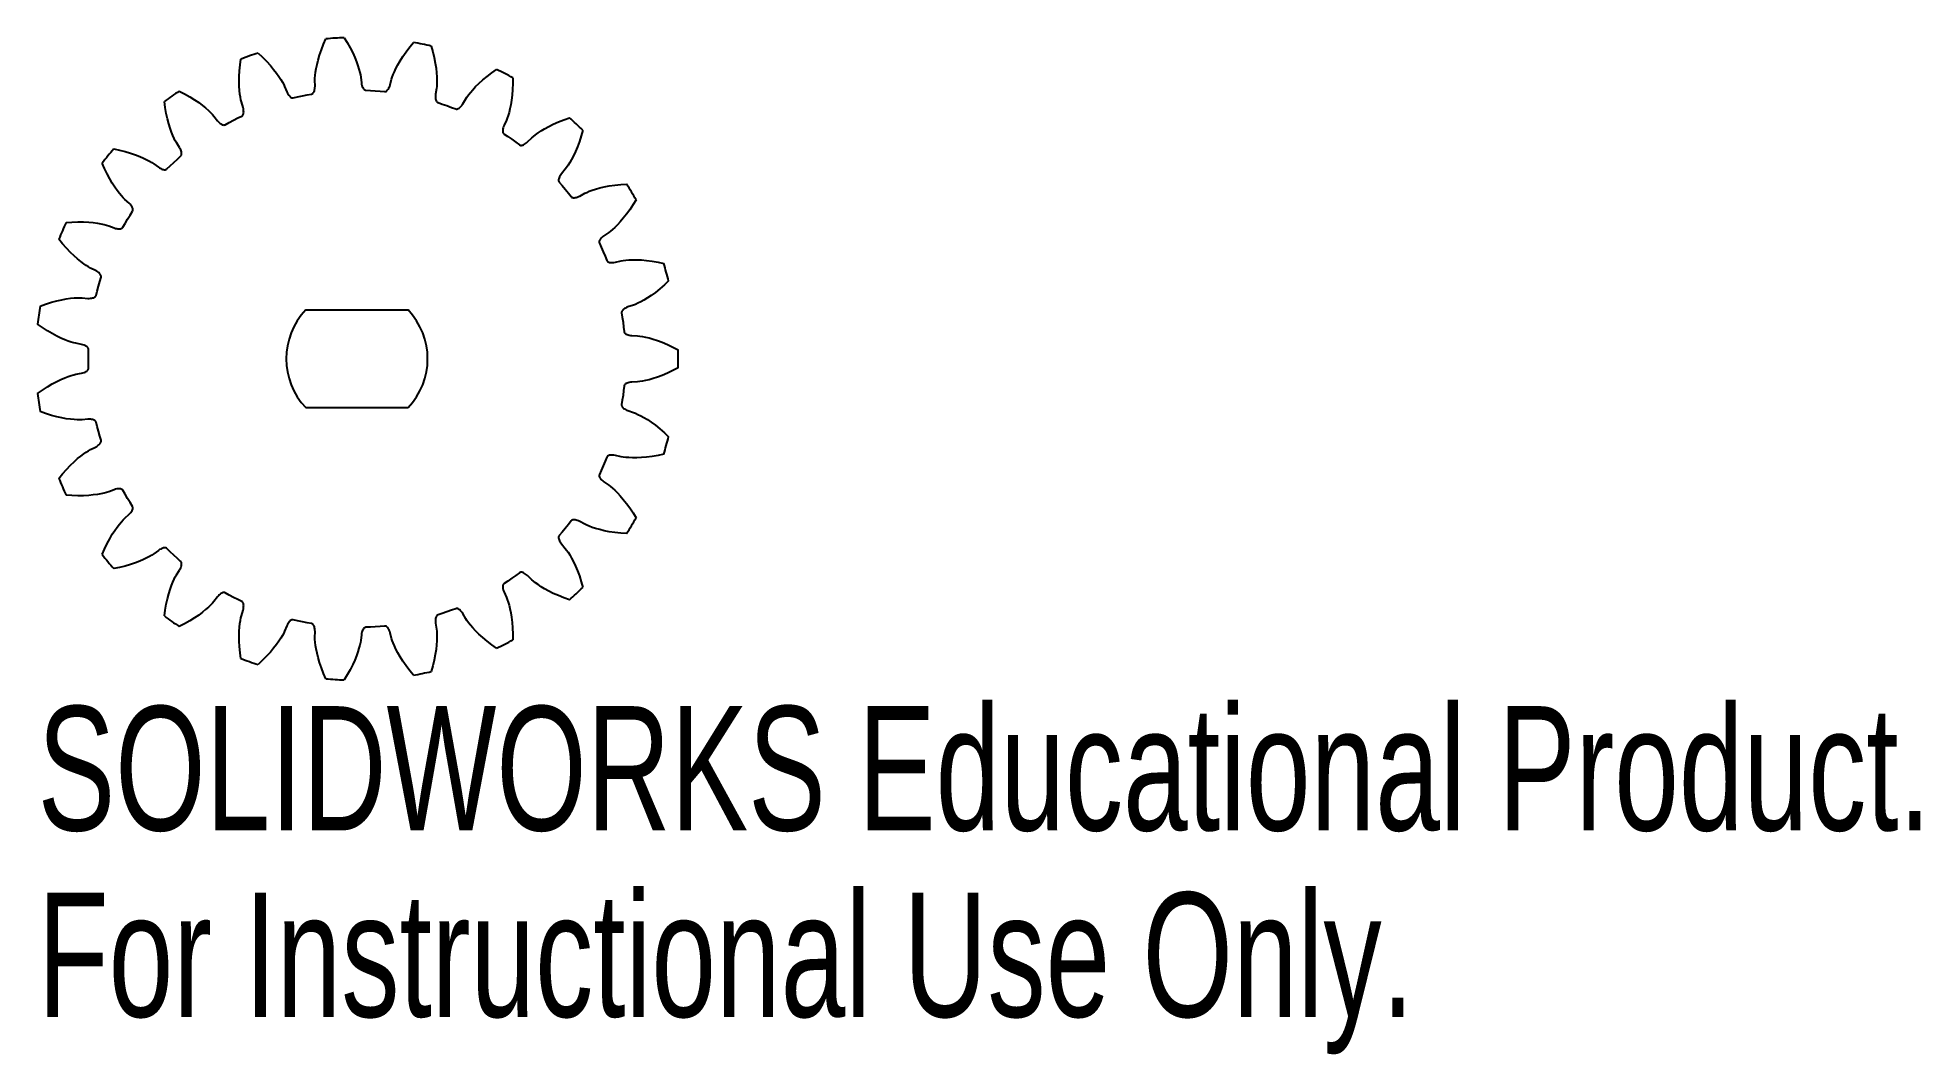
# Model space of a CAD drawing. Header units: millimetres. Extents: x -12.4 to 60.8, y -27.1 to 12.5.
import ezdxf

# ---------------------------------------------------------------- set-up
doc = ezdxf.new("R2010")
doc.units = ezdxf.units.MM
doc.styles.add('SLDTEXTSTYLE0', font='TXT', dxfattribs={"width": 0.7})

msp = doc.modelspace()

# ---------------------------------------------------------------- linework, layer by layer
at = {"color": 7, "linetype": 'Continuous', "lineweight": 25}
for p, q in [((-0.498, 12.49), (-0.381, 12.298)), ((-3.849, 11.892), (-3.685, 11.739)), ((-3.685, 11.739), (-3.518, 11.571)), ((-1.511, 11.618), (-1.454, 11.808)), ((-1.454, 11.808), (-1.383, 12.015)), ((-1.383, 12.015), (-1.297, 12.235)), ((-1.297, 12.235), (-1.207, 12.442)), ((-0.381, 12.298), (-0.266, 12.091)), ((-0.266, 12.091), (-0.167, 11.896)), ((-0.167, 11.896), (-0.085, 11.716)), ((1.68, 11.595), (1.786, 11.763)), ((1.786, 11.763), (1.91, 11.943)), ((1.91, 11.943), (2.052, 12.132)), ((2.052, 12.132), (2.194, 12.306)), ((2.89, 12.161), (2.951, 11.945)), ((2.951, 11.945), (3.007, 11.715)), ((-4.586, 10.978), (-4.574, 11.196)), ((-4.574, 11.196), (-4.55, 11.431)), ((-4.55, 11.431), (-4.519, 11.655)), ((-3.518, 11.571), (-3.371, 11.41)), ((-3.371, 11.41), (-3.243, 11.258)), ((-3.243, 11.258), (-3.133, 11.115)), ((-3.133, 11.115), (-3.04, 10.983)), ((-1.634, 10.92), (-1.625, 11.023)), ((-1.625, 11.023), (-1.611, 11.145)), ((-1.611, 11.145), (-1.588, 11.285)), ((-1.588, 11.285), (-1.555, 11.443)), ((-1.555, 11.443), (-1.511, 11.618)), ((-0.085, 11.716), (-0.018, 11.548)), ((-0.018, 11.548), (0.036, 11.396)), ((0.036, 11.396), (0.078, 11.26)), ((0.078, 11.26), (0.109, 11.142)), ((0.109, 11.142), (0.132, 11.04)), ((0.132, 11.04), (0.146, 10.957)), ((1.373, 10.955), (1.409, 11.053)), ((1.409, 11.053), (1.456, 11.166)), ((1.456, 11.166), (1.516, 11.295)), ((1.516, 11.295), (1.59, 11.438)), ((1.59, 11.438), (1.68, 11.595)), ((3.007, 11.715), (3.049, 11.5)), ((3.049, 11.5), (3.079, 11.304)), ((3.079, 11.304), (3.098, 11.125)), ((3.098, 11.125), (3.109, 10.964)), ((5.061, 10.985), (5.249, 11.128)), ((5.249, 11.128), (5.433, 11.258)), ((-6.915, 10.413), (-6.715, 10.31)), ((-6.715, 10.31), (-6.509, 10.193)), ((-4.589, 10.78), (-4.586, 10.978)), ((-4.584, 10.599), (-4.589, 10.78)), ((-4.573, 10.438), (-4.584, 10.599)), ((-4.558, 10.297), (-4.573, 10.438)), ((-4.539, 10.176), (-4.558, 10.297)), ((-3.04, 10.983), (-2.963, 10.864)), ((-2.963, 10.864), (-2.901, 10.758)), ((-2.901, 10.758), (-2.852, 10.666)), ((-2.852, 10.666), (-2.815, 10.59)), ((-2.815, 10.59), (-2.73, 10.38)), ((-2.73, 10.38), (-2.707, 10.332)), ((-2.707, 10.332), (-2.682, 10.29)), ((-2.682, 10.29), (-2.657, 10.253)), ((-2.126, 10.231), (-1.937, 10.269)), ((-1.937, 10.269), (-1.768, 10.299)), ((-1.768, 10.299), (-1.741, 10.308)), ((-1.741, 10.308), (-1.722, 10.321)), ((-1.722, 10.321), (-1.703, 10.339)), ((-1.703, 10.339), (-1.686, 10.362)), ((-1.686, 10.362), (-1.671, 10.39)), ((-1.671, 10.39), (-1.658, 10.424)), ((-1.658, 10.424), (-1.648, 10.463)), ((-1.648, 10.463), (-1.64, 10.507)), ((-1.64, 10.507), (-1.634, 10.555)), ((-1.637, 10.835), (-1.634, 10.92)), ((-1.631, 10.609), (-1.637, 10.835)), ((-1.634, 10.555), (-1.631, 10.609)), ((0.146, 10.957), (0.172, 10.732)), ((0.172, 10.732), (0.182, 10.68)), ((0.182, 10.68), (0.194, 10.632)), ((0.194, 10.632), (0.208, 10.59)), ((0.208, 10.59), (0.224, 10.553)), ((0.224, 10.553), (0.241, 10.521)), ((0.241, 10.521), (0.26, 10.495)), ((0.26, 10.495), (0.28, 10.474)), ((0.28, 10.474), (0.3, 10.459)), ((0.3, 10.459), (0.322, 10.449)), ((0.322, 10.449), (0.349, 10.444)), ((0.349, 10.444), (0.521, 10.437)), ((0.521, 10.437), (0.713, 10.426)), ((0.713, 10.426), (0.905, 10.411)), ((0.905, 10.411), (1.077, 10.394)), ((1.077, 10.394), (1.104, 10.395)), ((1.104, 10.395), (1.127, 10.402)), ((1.127, 10.402), (1.149, 10.415)), ((1.149, 10.415), (1.172, 10.433)), ((1.172, 10.433), (1.194, 10.456)), ((1.194, 10.456), (1.215, 10.485)), ((1.215, 10.485), (1.236, 10.52)), ((1.236, 10.52), (1.256, 10.559)), ((1.256, 10.559), (1.274, 10.605)), ((1.274, 10.605), (1.291, 10.656)), ((1.291, 10.656), (1.347, 10.875)), ((1.347, 10.875), (1.373, 10.955)), ((3.061, 10.288), (3.056, 10.235)), ((3.097, 10.511), (3.061, 10.288)), ((3.105, 10.595), (3.097, 10.511)), ((3.111, 10.699), (3.105, 10.595)), ((3.109, 10.964), (3.113, 10.822)), ((3.113, 10.822), (3.111, 10.699)), ((4.278, 10.179), (4.339, 10.263)), ((4.339, 10.263), (4.415, 10.359)), ((4.415, 10.359), (4.507, 10.467)), ((4.507, 10.467), (4.617, 10.585)), ((4.617, 10.585), (4.746, 10.712)), ((4.746, 10.712), (4.893, 10.845)), ((4.893, 10.845), (5.061, 10.985)), ((6.056, 10.469), (6.038, 10.251)), ((6.064, 10.705), (6.056, 10.469)), ((6.064, 10.931), (6.064, 10.705)), ((-7.466, 9.78), (-7.496, 10.003)), ((-7.425, 9.547), (-7.466, 9.78)), ((-7.378, 9.334), (-7.425, 9.547)), ((-6.509, 10.193), (-6.324, 10.078)), ((-6.324, 10.078), (-6.16, 9.966)), ((-6.16, 9.966), (-6.016, 9.858)), ((-6.016, 9.858), (-5.89, 9.756)), ((-5.89, 9.756), (-5.784, 9.662)), ((-5.784, 9.662), (-5.696, 9.577)), ((-5.696, 9.577), (-5.624, 9.501)), ((-4.519, 10.074), (-4.539, 10.176)), ((-4.499, 9.991), (-4.519, 10.074)), ((-4.433, 9.775), (-4.499, 9.991)), ((-4.421, 9.723), (-4.433, 9.775)), ((-4.413, 9.675), (-4.421, 9.723)), ((-4.419, 9.523), (-4.413, 9.554)), ((-4.41, 9.63), (-4.413, 9.675)), ((-4.413, 9.554), (-4.409, 9.59)), ((-4.409, 9.59), (-4.41, 9.63)), ((-2.657, 10.253), (-2.632, 10.222)), ((-2.632, 10.222), (-2.607, 10.196)), ((-2.607, 10.196), (-2.581, 10.176)), ((-2.581, 10.176), (-2.557, 10.161)), ((-2.557, 10.161), (-2.533, 10.152)), ((-2.533, 10.152), (-2.509, 10.148)), ((-2.509, 10.148), (-2.482, 10.151)), ((-2.482, 10.151), (-2.314, 10.191)), ((-2.314, 10.191), (-2.126, 10.231)), ((3.056, 10.235), (3.055, 10.186)), ((3.055, 10.186), (3.057, 10.141)), ((3.057, 10.141), (3.062, 10.101)), ((3.062, 10.101), (3.071, 10.066)), ((3.071, 10.066), (3.082, 10.036)), ((3.082, 10.036), (3.095, 10.01)), ((3.095, 10.01), (3.111, 9.99)), ((3.111, 9.99), (3.129, 9.975)), ((3.129, 9.975), (3.154, 9.963)), ((3.154, 9.963), (3.317, 9.91)), ((3.317, 9.91), (3.499, 9.847)), ((3.499, 9.847), (3.681, 9.78)), ((3.681, 9.78), (3.841, 9.719)), ((3.841, 9.719), (3.868, 9.712)), ((3.868, 9.712), (3.891, 9.713)), ((3.891, 9.713), (3.917, 9.718)), ((3.917, 9.718), (3.943, 9.73)), ((3.943, 9.73), (3.971, 9.746)), ((3.971, 9.746), (3.999, 9.768)), ((3.999, 9.768), (4.028, 9.796)), ((4.028, 9.796), (4.058, 9.829)), ((4.058, 9.829), (4.088, 9.868)), ((4.088, 9.868), (4.118, 9.912)), ((4.118, 9.912), (4.231, 10.108)), ((4.231, 10.108), (4.278, 10.179)), ((5.917, 9.581), (5.883, 9.463)), ((5.952, 9.718), (5.917, 9.581)), ((5.985, 9.877), (5.952, 9.718)), ((6.014, 10.054), (5.985, 9.877)), ((6.038, 10.251), (6.014, 10.054)), ((-7.327, 9.142), (-7.378, 9.334)), ((-7.274, 8.97), (-7.327, 9.142)), ((-7.22, 8.817), (-7.274, 8.97)), ((-7.167, 8.686), (-7.22, 8.817)), ((-5.624, 9.501), (-5.568, 9.438)), ((-5.568, 9.438), (-5.43, 9.259)), ((-5.43, 9.259), (-5.394, 9.219)), ((-5.394, 9.219), (-5.359, 9.185)), ((-5.359, 9.185), (-5.325, 9.156)), ((-5.325, 9.156), (-5.292, 9.133)), ((-5.292, 9.133), (-5.261, 9.115)), ((-5.261, 9.115), (-5.231, 9.102)), ((-5.231, 9.102), (-5.203, 9.095)), ((-5.203, 9.095), (-5.178, 9.092)), ((-5.178, 9.092), (-5.154, 9.095)), ((-5.154, 9.095), (-5.129, 9.105)), ((-5.129, 9.105), (-4.978, 9.188)), ((-4.978, 9.188), (-4.808, 9.278)), ((-4.808, 9.278), (-4.636, 9.366)), ((-4.636, 9.366), (-4.481, 9.441)), ((-4.481, 9.441), (-4.458, 9.456)), ((-4.458, 9.456), (-4.442, 9.473)), ((-4.442, 9.473), (-4.429, 9.496)), ((-4.429, 9.496), (-4.419, 9.523)), ((5.674, 8.9), (5.673, 8.864)), ((5.673, 8.864), (5.675, 8.832)), ((5.68, 8.94), (5.674, 8.9)), ((5.675, 8.832), (5.681, 8.804)), ((5.69, 8.984), (5.68, 8.94)), ((5.681, 8.804), (5.691, 8.78)), ((5.704, 9.03), (5.69, 8.984)), ((5.723, 9.081), (5.704, 9.03)), ((5.818, 9.286), (5.723, 9.081)), ((5.849, 9.365), (5.818, 9.286)), ((5.883, 9.463), (5.849, 9.365)), ((7.046, 8.784), (7.164, 8.863)), ((7.164, 8.863), (7.302, 8.947)), ((7.302, 8.947), (7.46, 9.034)), ((7.46, 9.034), (7.637, 9.123)), ((7.637, 9.123), (7.837, 9.212)), ((7.837, 9.212), (8.056, 9.299)), ((8.056, 9.299), (8.269, 9.374)), ((8.788, 8.889), (8.728, 8.672)), ((-9.468, 8.161), (-9.248, 8.116)), ((-9.248, 8.116), (-9.018, 8.059)), ((-7.116, 8.574), (-7.167, 8.686)), ((-7.07, 8.481), (-7.116, 8.574)), ((-7.028, 8.407), (-7.07, 8.481)), ((-6.906, 8.217), (-7.028, 8.407)), ((-6.881, 8.17), (-6.906, 8.217)), ((-6.86, 8.125), (-6.881, 8.17)), ((-6.844, 8.084), (-6.86, 8.125)), ((-6.833, 8.045), (-6.844, 8.084)), ((5.691, 8.78), (5.704, 8.761)), ((5.704, 8.761), (5.725, 8.742)), ((5.725, 8.742), (5.868, 8.647)), ((5.868, 8.647), (6.026, 8.537)), ((6.026, 8.537), (6.183, 8.425)), ((6.183, 8.425), (6.321, 8.322)), ((6.321, 8.322), (6.345, 8.308)), ((6.345, 8.308), (6.368, 8.302)), ((6.368, 8.302), (6.393, 8.301)), ((6.393, 8.301), (6.422, 8.305)), ((6.422, 8.305), (6.453, 8.314)), ((6.453, 8.314), (6.486, 8.327)), ((6.486, 8.327), (6.522, 8.346)), ((6.522, 8.346), (6.56, 8.37)), ((6.56, 8.37), (6.599, 8.399)), ((6.599, 8.399), (6.64, 8.433)), ((6.64, 8.433), (6.801, 8.592)), ((6.801, 8.592), (6.865, 8.647)), ((6.865, 8.647), (6.947, 8.712)), ((6.947, 8.712), (7.046, 8.784)), ((8.58, 8.242), (8.504, 8.059)), ((8.656, 8.447), (8.58, 8.242)), ((8.728, 8.672), (8.656, 8.447)), ((-9.827, 7.403), (-9.917, 7.61)), ((-9.725, 7.19), (-9.827, 7.403)), ((-9.018, 8.059), (-8.808, 7.998)), ((-8.808, 7.998), (-8.621, 7.934)), ((-8.621, 7.934), (-8.452, 7.869)), ((-8.452, 7.869), (-8.304, 7.805)), ((-8.304, 7.805), (-8.176, 7.743)), ((-8.176, 7.743), (-8.068, 7.685)), ((-8.068, 7.685), (-7.979, 7.632)), ((-7.979, 7.632), (-7.908, 7.586)), ((-7.908, 7.586), (-7.726, 7.451)), ((-7.726, 7.451), (-7.681, 7.422)), ((-7.681, 7.422), (-7.638, 7.398)), ((-7.638, 7.398), (-7.598, 7.38)), ((-7.598, 7.38), (-7.56, 7.366)), ((-7.56, 7.366), (-7.525, 7.357)), ((-7.525, 7.357), (-7.493, 7.353)), ((-7.493, 7.353), (-7.464, 7.354)), ((-7.464, 7.354), (-7.439, 7.358)), ((-7.439, 7.358), (-7.417, 7.367)), ((-7.417, 7.367), (-7.395, 7.384)), ((-7.395, 7.384), (-7.272, 7.504)), ((-7.272, 7.504), (-7.133, 7.637)), ((-7.133, 7.637), (-6.991, 7.768)), ((-6.991, 7.768), (-6.862, 7.882)), ((-6.862, 7.882), (-6.844, 7.902)), ((-6.844, 7.902), (-6.833, 7.924)), ((-6.827, 8.009), (-6.833, 8.045)), ((-6.833, 7.924), (-6.827, 7.949)), ((-6.825, 7.977), (-6.827, 8.009)), ((-6.827, 7.949), (-6.825, 7.977)), ((8.108, 7.372), (7.96, 7.2)), ((8.159, 7.439), (8.108, 7.372)), ((8.217, 7.525), (8.159, 7.439)), ((8.283, 7.629), (8.217, 7.525)), ((8.353, 7.752), (8.283, 7.629)), ((8.428, 7.896), (8.353, 7.752)), ((8.504, 8.059), (8.428, 7.896)), ((-9.623, 6.997), (-9.725, 7.19)), ((-9.522, 6.826), (-9.623, 6.997)), ((-9.424, 6.674), (-9.522, 6.826)), ((-9.331, 6.542), (-9.424, 6.674)), ((7.847, 6.974), (7.846, 6.945)), ((7.846, 6.945), (7.849, 6.919)), ((7.854, 7.005), (7.847, 6.974)), ((7.849, 6.919), (7.856, 6.897)), ((7.865, 7.039), (7.854, 7.005)), ((7.856, 6.897), (7.871, 6.874)), ((7.881, 7.076), (7.865, 7.039)), ((7.871, 6.874), (7.983, 6.743)), ((7.902, 7.115), (7.881, 7.076)), ((7.929, 7.157), (7.902, 7.115)), ((7.96, 7.2), (7.929, 7.157)), ((7.983, 6.743), (8.106, 6.595)), ((8.106, 6.595), (8.226, 6.444)), ((9.154, 6.557), (9.289, 6.601)), ((9.289, 6.601), (9.445, 6.645)), ((9.445, 6.645), (9.621, 6.686)), ((9.621, 6.686), (9.815, 6.724)), ((9.815, 6.724), (10.032, 6.756)), ((10.032, 6.756), (10.267, 6.781)), ((10.267, 6.781), (10.491, 6.796)), ((-9.244, 6.43), (-9.331, 6.542)), ((-9.166, 6.336), (-9.244, 6.43)), ((-9.096, 6.259), (-9.166, 6.336)), ((-9.036, 6.199), (-9.096, 6.259)), ((-8.867, 6.049), (-9.036, 6.199)), ((-8.83, 6.01), (-8.867, 6.049)), ((-8.798, 5.973), (-8.83, 6.01)), ((-8.771, 5.937), (-8.798, 5.973)), ((-8.75, 5.903), (-8.771, 5.937)), ((-8.735, 5.871), (-8.75, 5.903)), ((-8.724, 5.84), (-8.735, 5.871)), ((8.226, 6.444), (8.331, 6.308)), ((8.331, 6.308), (8.351, 6.288)), ((8.351, 6.288), (8.371, 6.277)), ((8.371, 6.277), (8.396, 6.269)), ((8.396, 6.269), (8.424, 6.264)), ((8.424, 6.264), (8.457, 6.264)), ((8.457, 6.264), (8.492, 6.268)), ((8.492, 6.268), (8.532, 6.277)), ((8.532, 6.277), (8.574, 6.29)), ((8.574, 6.29), (8.62, 6.307)), ((8.62, 6.307), (8.669, 6.329)), ((8.669, 6.329), (8.867, 6.438)), ((8.867, 6.438), (8.944, 6.474)), ((8.944, 6.474), (9.04, 6.515)), ((9.04, 6.515), (9.154, 6.557)), ((10.744, 5.996), (10.614, 5.799)), ((10.861, 6.189), (10.744, 5.996)), ((-11.319, 5.304), (-11.094, 5.32)), ((-11.094, 5.32), (-10.858, 5.327)), ((-10.858, 5.327), (-10.64, 5.325)), ((-10.64, 5.325), (-10.441, 5.314)), ((-10.441, 5.314), (-10.262, 5.297)), ((-10.262, 5.297), (-10.102, 5.275)), ((-10.102, 5.275), (-9.962, 5.25)), ((-9.962, 5.25), (-9.842, 5.223)), ((-9.842, 5.223), (-9.742, 5.196)), ((-9.742, 5.196), (-9.661, 5.171)), ((-9.661, 5.171), (-9.45, 5.09)), ((-9.113, 5.115), (-9.027, 5.264)), ((-9.027, 5.264), (-8.929, 5.43)), ((-8.929, 5.43), (-8.827, 5.593)), ((-8.827, 5.593), (-8.734, 5.738)), ((-8.734, 5.738), (-8.722, 5.763)), ((-8.718, 5.812), (-8.724, 5.84)), ((-8.722, 5.763), (-8.718, 5.786)), ((-8.718, 5.786), (-8.718, 5.812)), ((10.135, 5.211), (10.034, 5.111)), ((10.245, 5.329), (10.135, 5.211)), ((10.363, 5.466), (10.245, 5.329)), ((10.486, 5.622), (10.363, 5.466)), ((10.614, 5.799), (10.486, 5.622)), ((-11.46, 4.477), (-11.602, 4.652)), ((-11.304, 4.299), (-11.46, 4.477)), ((-9.45, 5.09), (-9.399, 5.074)), ((-9.399, 5.074), (-9.351, 5.063)), ((-9.351, 5.063), (-9.307, 5.057)), ((-9.307, 5.057), (-9.267, 5.054)), ((-9.267, 5.054), (-9.231, 5.054)), ((-9.231, 5.054), (-9.199, 5.059)), ((-9.199, 5.059), (-9.171, 5.067)), ((-9.171, 5.067), (-9.148, 5.078)), ((-9.148, 5.078), (-9.129, 5.093)), ((-9.129, 5.093), (-9.113, 5.115)), ((9.428, 4.571), (9.424, 4.545)), ((9.424, 4.545), (9.425, 4.522)), ((9.425, 4.522), (9.434, 4.495)), ((9.438, 4.598), (9.428, 4.571)), ((9.434, 4.495), (9.506, 4.339)), ((9.453, 4.626), (9.438, 4.598)), ((9.473, 4.656), (9.453, 4.626)), ((9.498, 4.688), (9.473, 4.656)), ((9.529, 4.72), (9.498, 4.688)), ((9.566, 4.752), (9.529, 4.72)), ((9.608, 4.785), (9.566, 4.752)), ((9.796, 4.911), (9.608, 4.785)), ((9.863, 4.962), (9.796, 4.911)), ((9.943, 5.029), (9.863, 4.962)), ((10.034, 5.111), (9.943, 5.029)), ((-11.153, 4.141), (-11.304, 4.299)), ((-11.011, 4.004), (-11.153, 4.141)), ((-10.876, 3.884), (-11.011, 4.004)), ((-10.75, 3.782), (-10.876, 3.884)), ((-10.636, 3.697), (-10.75, 3.782)), ((-10.535, 3.628), (-10.636, 3.697)), ((9.506, 4.339), (9.585, 4.163)), ((9.585, 4.163), (9.66, 3.986)), ((9.66, 3.986), (9.724, 3.826)), ((9.724, 3.826), (9.738, 3.802)), ((9.738, 3.802), (9.754, 3.785)), ((9.754, 3.785), (9.776, 3.771)), ((9.776, 3.771), (9.802, 3.759)), ((9.802, 3.759), (9.833, 3.75)), ((9.833, 3.75), (9.869, 3.745)), ((9.869, 3.745), (9.909, 3.742)), ((9.909, 3.742), (9.953, 3.743)), ((9.953, 3.743), (10.002, 3.747)), ((10.002, 3.747), (10.055, 3.756)), ((10.055, 3.756), (10.275, 3.807)), ((10.275, 3.807), (10.359, 3.821)), ((10.359, 3.821), (10.462, 3.834)), ((10.462, 3.834), (10.584, 3.844)), ((10.584, 3.844), (10.726, 3.85)), ((10.726, 3.85), (10.888, 3.85)), ((10.888, 3.85), (11.068, 3.843)), ((11.068, 3.843), (11.265, 3.826)), ((11.265, 3.826), (11.482, 3.799)), ((11.482, 3.799), (11.715, 3.76)), ((11.715, 3.76), (11.936, 3.713)), ((-10.447, 3.573), (-10.535, 3.628)), ((-10.373, 3.531), (-10.447, 3.573)), ((-10.17, 3.432), (-10.373, 3.531)), ((-10.124, 3.405), (-10.17, 3.432)), ((-10.083, 3.378), (-10.124, 3.405)), ((-10.048, 3.351), (-10.083, 3.378)), ((-10.062, 2.819), (-10.009, 3.004)), ((-10.018, 3.323), (-10.048, 3.351)), ((-9.995, 3.296), (-10.018, 3.323)), ((-10.009, 3.004), (-9.958, 3.169)), ((-9.976, 3.27), (-9.995, 3.296)), ((-9.963, 3.244), (-9.976, 3.27)), ((-9.955, 3.22), (-9.963, 3.244)), ((-9.958, 3.169), (-9.953, 3.196)), ((-9.953, 3.196), (-9.955, 3.22)), ((12.127, 3.029), (11.963, 2.875)), ((-12.118, 2.129), (-11.893, 2.2)), ((-11.893, 2.2), (-11.682, 2.257)), ((-11.682, 2.257), (-11.488, 2.3)), ((-11.488, 2.3), (-11.311, 2.332)), ((-11.311, 2.332), (-11.15, 2.354)), ((-11.15, 2.354), (-11.009, 2.367)), ((-11.009, 2.367), (-10.887, 2.374)), ((-10.887, 2.374), (-10.783, 2.375)), ((-10.783, 2.375), (-10.698, 2.372)), ((-10.698, 2.372), (-10.473, 2.351)), ((-10.473, 2.351), (-10.419, 2.351)), ((-10.419, 2.351), (-10.37, 2.353)), ((-10.37, 2.353), (-10.326, 2.358)), ((-10.326, 2.358), (-10.287, 2.366)), ((-10.287, 2.366), (-10.252, 2.377)), ((-10.252, 2.377), (-10.223, 2.39)), ((-10.223, 2.39), (-10.198, 2.405)), ((-10.198, 2.405), (-10.179, 2.422)), ((-10.179, 2.422), (-10.165, 2.441)), ((-10.165, 2.441), (-10.155, 2.467)), ((-10.155, 2.467), (-10.113, 2.633)), ((-10.113, 2.633), (-10.062, 2.819)), ((11.041, 2.215), (10.931, 2.16)), ((11.165, 2.283), (11.041, 2.215)), ((11.303, 2.367), (11.165, 2.283)), ((11.453, 2.467), (11.303, 2.367)), ((11.614, 2.584), (11.453, 2.467)), ((11.785, 2.72), (11.614, 2.584)), ((11.963, 2.875), (11.785, 2.72)), ((-12.33, 2.053), (-12.118, 2.129)), ((-1.988, 1.9), (1.988, 1.9)), ((10.301, 1.834), (10.296, 1.811)), ((10.296, 1.811), (10.297, 1.783)), ((10.297, 1.783), (10.325, 1.614)), ((10.312, 1.857), (10.301, 1.834)), ((10.328, 1.881), (10.312, 1.857)), ((10.325, 1.614), (10.353, 1.423)), ((10.35, 1.905), (10.328, 1.881)), ((10.378, 1.928), (10.35, 1.905)), ((10.411, 1.951), (10.378, 1.928)), ((10.449, 1.974), (10.411, 1.951)), ((10.493, 1.995), (10.449, 1.974)), ((10.543, 2.016), (10.493, 1.995)), ((10.757, 2.086), (10.543, 2.016)), ((10.836, 2.117), (10.757, 2.086)), ((10.931, 2.16), (10.836, 2.117)), ((-12.243, 1.219), (-12.427, 1.349)), ((-12.045, 1.09), (-12.243, 1.219)), ((-11.857, 0.979), (-12.045, 1.09)), ((-11.683, 0.885), (-11.857, 0.979)), ((-11.52, 0.806), (-11.683, 0.885)), ((-11.372, 0.742), (-11.52, 0.806)), ((-11.239, 0.691), (-11.372, 0.742)), ((10.353, 1.423), (10.377, 1.232)), ((10.377, 1.232), (10.396, 1.061)), ((10.396, 1.061), (10.403, 1.034)), ((10.403, 1.034), (10.414, 1.013)), ((10.414, 1.013), (10.431, 0.994)), ((10.431, 0.994), (10.453, 0.975)), ((10.453, 0.975), (10.48, 0.958)), ((10.48, 0.958), (10.513, 0.943)), ((10.513, 0.943), (10.551, 0.93)), ((10.551, 0.93), (10.594, 0.919)), ((10.594, 0.919), (10.642, 0.91)), ((10.642, 0.91), (10.695, 0.904)), ((10.695, 0.904), (10.921, 0.894)), ((10.921, 0.894), (11.006, 0.885)), ((11.006, 0.885), (11.108, 0.869)), ((11.108, 0.869), (11.229, 0.846)), ((11.229, 0.846), (11.367, 0.814)), ((11.367, 0.814), (11.523, 0.77)), ((11.523, 0.77), (11.694, 0.714)), ((-11.123, 0.651), (-11.239, 0.691)), ((-11.024, 0.622), (-11.123, 0.651)), ((-10.941, 0.602), (-11.024, 0.622)), ((-10.719, 0.561), (-10.941, 0.602)), ((-10.667, 0.548), (-10.719, 0.561)), ((-10.621, 0.532), (-10.667, 0.548)), ((-10.579, 0.515), (-10.621, 0.532)), ((-10.544, 0.497), (-10.579, 0.515)), ((-10.513, 0.478), (-10.544, 0.497)), ((-10.488, 0.457), (-10.513, 0.478)), ((-10.469, 0.436), (-10.488, 0.457)), ((-10.455, 0.414), (-10.469, 0.436)), ((-10.446, 0.392), (-10.455, 0.414)), ((-10.45, 0), (-10.448, 0.193)), ((-10.448, -0.193), (-10.45, 0)), ((-10.448, 0.193), (-10.444, 0.365)), ((-10.444, 0.365), (-10.446, 0.392)), ((11.694, 0.714), (11.88, 0.645)), ((11.88, 0.645), (12.081, 0.56)), ((12.081, 0.56), (12.295, 0.459)), ((12.295, 0.459), (12.495, 0.355)), ((-11.372, -0.742), (-11.239, -0.691)), ((-11.239, -0.691), (-11.123, -0.651)), ((-11.123, -0.651), (-11.024, -0.622)), ((-11.024, -0.622), (-10.941, -0.602)), ((-10.941, -0.602), (-10.719, -0.561)), ((-10.719, -0.561), (-10.667, -0.548)), ((-10.667, -0.548), (-10.621, -0.532)), ((-10.621, -0.532), (-10.579, -0.515)), ((-10.579, -0.515), (-10.544, -0.497)), ((-10.544, -0.497), (-10.513, -0.478)), ((-10.513, -0.478), (-10.488, -0.457)), ((-10.488, -0.457), (-10.469, -0.436)), ((-10.469, -0.436), (-10.455, -0.414)), ((-10.455, -0.414), (-10.446, -0.392)), ((-10.444, -0.365), (-10.448, -0.193)), ((-10.446, -0.392), (-10.444, -0.365)), ((11.694, -0.714), (11.523, -0.77)), ((11.88, -0.645), (11.694, -0.714)), ((12.081, -0.56), (11.88, -0.645)), ((12.295, -0.459), (12.081, -0.56)), ((12.495, -0.355), (12.295, -0.459)), ((-12.427, -1.349), (-12.243, -1.219)), ((-12.243, -1.219), (-12.045, -1.09)), ((-12.045, -1.09), (-11.857, -0.979)), ((-11.857, -0.979), (-11.683, -0.885)), ((-11.683, -0.885), (-11.52, -0.806)), ((-11.52, -0.806), (-11.372, -0.742)), ((10.353, -1.423), (10.325, -1.614)), ((10.377, -1.232), (10.353, -1.423)), ((10.396, -1.061), (10.377, -1.232)), ((10.403, -1.034), (10.396, -1.061)), ((10.414, -1.013), (10.403, -1.034)), ((10.431, -0.994), (10.414, -1.013)), ((10.453, -0.975), (10.431, -0.994)), ((10.48, -0.958), (10.453, -0.975)), ((10.513, -0.943), (10.48, -0.958)), ((10.551, -0.93), (10.513, -0.943)), ((10.594, -0.919), (10.551, -0.93)), ((10.642, -0.91), (10.594, -0.919)), ((10.695, -0.904), (10.642, -0.91)), ((10.921, -0.894), (10.695, -0.904)), ((11.006, -0.885), (10.921, -0.894)), ((11.108, -0.869), (11.006, -0.885)), ((11.229, -0.846), (11.108, -0.869)), ((11.367, -0.814), (11.229, -0.846)), ((11.523, -0.77), (11.367, -0.814)), ((-12.118, -2.129), (-12.33, -2.053)), ((-11.893, -2.2), (-12.118, -2.129)), ((-1.988, -1.9), (1.988, -1.9)), ((10.297, -1.783), (10.296, -1.811)), ((10.296, -1.811), (10.301, -1.834)), ((10.325, -1.614), (10.297, -1.783)), ((10.301, -1.834), (10.312, -1.857)), ((10.312, -1.857), (10.328, -1.881)), ((10.328, -1.881), (10.35, -1.905)), ((10.35, -1.905), (10.378, -1.928)), ((10.378, -1.928), (10.411, -1.951)), ((10.411, -1.951), (10.449, -1.974)), ((10.449, -1.974), (10.493, -1.995)), ((10.493, -1.995), (10.543, -2.016)), ((10.543, -2.016), (10.757, -2.086)), ((10.757, -2.086), (10.836, -2.117)), ((10.836, -2.117), (10.931, -2.16)), ((10.931, -2.16), (11.041, -2.215)), ((-11.682, -2.257), (-11.893, -2.2)), ((-11.488, -2.3), (-11.682, -2.257)), ((-11.311, -2.332), (-11.488, -2.3)), ((-11.15, -2.354), (-11.311, -2.332)), ((-11.009, -2.367), (-11.15, -2.354)), ((-10.887, -2.374), (-11.009, -2.367)), ((-10.783, -2.375), (-10.887, -2.374)), ((-10.698, -2.372), (-10.783, -2.375)), ((-10.473, -2.351), (-10.698, -2.372)), ((-10.419, -2.351), (-10.473, -2.351)), ((-10.37, -2.353), (-10.419, -2.351)), ((-10.326, -2.358), (-10.37, -2.353)), ((-10.287, -2.366), (-10.326, -2.358)), ((-10.252, -2.377), (-10.287, -2.366)), ((-10.223, -2.39), (-10.252, -2.377)), ((-10.198, -2.405), (-10.223, -2.39)), ((-10.179, -2.422), (-10.198, -2.405)), ((-10.165, -2.441), (-10.179, -2.422)), ((-10.155, -2.467), (-10.165, -2.441)), ((-10.113, -2.633), (-10.155, -2.467)), ((-10.062, -2.819), (-10.113, -2.633)), ((-10.009, -3.004), (-10.062, -2.819)), ((11.041, -2.215), (11.165, -2.283)), ((11.165, -2.283), (11.303, -2.367)), ((11.303, -2.367), (11.453, -2.467)), ((11.453, -2.467), (11.614, -2.584)), ((11.614, -2.584), (11.785, -2.72)), ((11.785, -2.72), (11.963, -2.875)), ((11.963, -2.875), (12.127, -3.029)), ((-10.636, -3.697), (-10.535, -3.628)), ((-10.535, -3.628), (-10.447, -3.573)), ((-10.447, -3.573), (-10.373, -3.531)), ((-10.373, -3.531), (-10.17, -3.432)), ((-10.17, -3.432), (-10.124, -3.405)), ((-10.124, -3.405), (-10.083, -3.378)), ((-10.083, -3.378), (-10.048, -3.351)), ((-10.048, -3.351), (-10.018, -3.323)), ((-10.018, -3.323), (-9.995, -3.296)), ((-9.958, -3.169), (-10.009, -3.004)), ((-9.995, -3.296), (-9.976, -3.27)), ((-9.976, -3.27), (-9.963, -3.244)), ((-9.963, -3.244), (-9.955, -3.22)), ((-9.953, -3.196), (-9.958, -3.169)), ((-9.955, -3.22), (-9.953, -3.196)), ((-11.46, -4.477), (-11.304, -4.299)), ((-11.304, -4.299), (-11.153, -4.141)), ((-11.153, -4.141), (-11.011, -4.004)), ((-11.011, -4.004), (-10.876, -3.884)), ((-10.876, -3.884), (-10.75, -3.782)), ((-10.75, -3.782), (-10.636, -3.697)), ((9.506, -4.339), (9.434, -4.495)), ((9.585, -4.163), (9.506, -4.339)), ((9.66, -3.986), (9.585, -4.163)), ((9.724, -3.826), (9.66, -3.986)), ((9.738, -3.802), (9.724, -3.826)), ((9.754, -3.785), (9.738, -3.802)), ((9.776, -3.771), (9.754, -3.785)), ((9.802, -3.759), (9.776, -3.771)), ((9.833, -3.75), (9.802, -3.759)), ((9.869, -3.745), (9.833, -3.75)), ((9.909, -3.742), (9.869, -3.745)), ((9.953, -3.743), (9.909, -3.742)), ((10.002, -3.747), (9.953, -3.743)), ((10.055, -3.756), (10.002, -3.747)), ((10.275, -3.807), (10.055, -3.756)), ((10.359, -3.821), (10.275, -3.807)), ((10.462, -3.834), (10.359, -3.821)), ((10.584, -3.844), (10.462, -3.834)), ((10.726, -3.85), (10.584, -3.844)), ((10.888, -3.85), (10.726, -3.85)), ((11.068, -3.843), (10.888, -3.85)), ((11.265, -3.826), (11.068, -3.843)), ((11.482, -3.799), (11.265, -3.826)), ((11.715, -3.76), (11.482, -3.799)), ((11.936, -3.713), (11.715, -3.76)), ((-11.602, -4.652), (-11.46, -4.477)), ((-9.45, -5.09), (-9.661, -5.171)), ((-9.399, -5.074), (-9.45, -5.09)), ((-9.351, -5.063), (-9.399, -5.074)), ((-9.307, -5.057), (-9.351, -5.063)), ((-9.267, -5.054), (-9.307, -5.057)), ((-9.231, -5.054), (-9.267, -5.054)), ((-9.199, -5.059), (-9.231, -5.054)), ((-9.171, -5.067), (-9.199, -5.059)), ((-9.148, -5.078), (-9.171, -5.067)), ((-9.129, -5.093), (-9.148, -5.078)), ((-9.113, -5.115), (-9.129, -5.093)), ((-9.027, -5.264), (-9.113, -5.115)), ((9.425, -4.522), (9.424, -4.545)), ((9.424, -4.545), (9.428, -4.571)), ((9.434, -4.495), (9.425, -4.522)), ((9.428, -4.571), (9.438, -4.598)), ((9.438, -4.598), (9.453, -4.626)), ((9.453, -4.626), (9.473, -4.656)), ((9.473, -4.656), (9.498, -4.688)), ((9.498, -4.688), (9.529, -4.72)), ((9.529, -4.72), (9.566, -4.752)), ((9.566, -4.752), (9.608, -4.785)), ((9.608, -4.785), (9.796, -4.911)), ((9.796, -4.911), (9.863, -4.962)), ((9.863, -4.962), (9.943, -5.029)), ((9.943, -5.029), (10.034, -5.111)), ((10.034, -5.111), (10.135, -5.211)), ((-11.094, -5.32), (-11.319, -5.304)), ((-10.858, -5.327), (-11.094, -5.32)), ((-10.64, -5.325), (-10.858, -5.327)), ((-10.441, -5.314), (-10.64, -5.325)), ((-10.262, -5.297), (-10.441, -5.314)), ((-10.102, -5.275), (-10.262, -5.297)), ((-9.962, -5.25), (-10.102, -5.275)), ((-9.842, -5.223), (-9.962, -5.25)), ((-9.742, -5.196), (-9.842, -5.223)), ((-9.661, -5.171), (-9.742, -5.196)), ((-8.929, -5.43), (-9.027, -5.264)), ((-8.827, -5.593), (-8.929, -5.43)), ((-8.734, -5.738), (-8.827, -5.593)), ((-8.735, -5.871), (-8.724, -5.84)), ((-8.722, -5.763), (-8.734, -5.738)), ((-8.724, -5.84), (-8.718, -5.812)), ((-8.718, -5.786), (-8.722, -5.763)), ((-8.718, -5.812), (-8.718, -5.786)), ((10.135, -5.211), (10.245, -5.329)), ((10.245, -5.329), (10.363, -5.466)), ((10.363, -5.466), (10.486, -5.622)), ((10.486, -5.622), (10.614, -5.799)), ((10.614, -5.799), (10.744, -5.996)), ((-9.424, -6.674), (-9.331, -6.542)), ((-9.331, -6.542), (-9.244, -6.43)), ((-9.244, -6.43), (-9.166, -6.336)), ((-9.166, -6.336), (-9.096, -6.259)), ((-9.096, -6.259), (-9.036, -6.199)), ((-9.036, -6.199), (-8.867, -6.049)), ((-8.867, -6.049), (-8.83, -6.01)), ((-8.83, -6.01), (-8.798, -5.973)), ((-8.798, -5.973), (-8.771, -5.937)), ((-8.771, -5.937), (-8.75, -5.903)), ((-8.75, -5.903), (-8.735, -5.871)), ((8.226, -6.444), (8.106, -6.595)), ((8.331, -6.308), (8.226, -6.444)), ((8.351, -6.288), (8.331, -6.308)), ((8.371, -6.277), (8.351, -6.288)), ((8.396, -6.269), (8.371, -6.277)), ((8.424, -6.264), (8.396, -6.269)), ((8.457, -6.264), (8.424, -6.264)), ((8.492, -6.268), (8.457, -6.264)), ((8.532, -6.277), (8.492, -6.268)), ((8.574, -6.29), (8.532, -6.277)), ((8.62, -6.307), (8.574, -6.29)), ((8.669, -6.329), (8.62, -6.307)), ((8.867, -6.438), (8.669, -6.329)), ((8.944, -6.474), (8.867, -6.438)), ((9.04, -6.515), (8.944, -6.474)), ((9.154, -6.557), (9.04, -6.515)), ((9.289, -6.601), (9.154, -6.557)), ((10.744, -5.996), (10.861, -6.189)), ((-9.827, -7.403), (-9.725, -7.19)), ((-9.725, -7.19), (-9.623, -6.997)), ((-9.623, -6.997), (-9.522, -6.826)), ((-9.522, -6.826), (-9.424, -6.674)), ((7.849, -6.919), (7.846, -6.945)), ((7.846, -6.945), (7.847, -6.974)), ((7.847, -6.974), (7.854, -7.005)), ((7.856, -6.897), (7.849, -6.919)), ((7.854, -7.005), (7.865, -7.039)), ((7.871, -6.874), (7.856, -6.897)), ((7.865, -7.039), (7.881, -7.076)), ((7.983, -6.743), (7.871, -6.874)), ((7.881, -7.076), (7.902, -7.115)), ((7.902, -7.115), (7.929, -7.157)), ((7.929, -7.157), (7.96, -7.2)), ((7.96, -7.2), (8.108, -7.372)), ((8.106, -6.595), (7.983, -6.743)), ((9.445, -6.645), (9.289, -6.601)), ((9.621, -6.686), (9.445, -6.645)), ((9.815, -6.724), (9.621, -6.686)), ((10.032, -6.756), (9.815, -6.724)), ((10.267, -6.781), (10.032, -6.756)), ((10.491, -6.796), (10.267, -6.781)), ((-9.917, -7.61), (-9.827, -7.403)), ((-9.018, -8.059), (-9.248, -8.116)), ((-8.808, -7.998), (-9.018, -8.059)), ((-8.621, -7.934), (-8.808, -7.998)), ((-8.452, -7.869), (-8.621, -7.934)), ((-8.304, -7.805), (-8.452, -7.869)), ((-8.176, -7.743), (-8.304, -7.805)), ((-8.068, -7.685), (-8.176, -7.743)), ((-7.979, -7.632), (-8.068, -7.685)), ((-7.908, -7.586), (-7.979, -7.632)), ((-7.726, -7.451), (-7.908, -7.586)), ((-7.681, -7.422), (-7.726, -7.451)), ((-7.638, -7.398), (-7.681, -7.422)), ((-7.598, -7.38), (-7.638, -7.398)), ((-7.56, -7.366), (-7.598, -7.38)), ((-7.525, -7.357), (-7.56, -7.366)), ((-7.493, -7.353), (-7.525, -7.357)), ((-7.464, -7.354), (-7.493, -7.353)), ((-7.439, -7.358), (-7.464, -7.354)), ((-7.417, -7.367), (-7.439, -7.358)), ((-7.395, -7.384), (-7.417, -7.367)), ((-7.272, -7.504), (-7.395, -7.384)), ((-7.133, -7.637), (-7.272, -7.504)), ((-6.991, -7.768), (-7.133, -7.637)), ((-6.862, -7.882), (-6.991, -7.768)), ((-6.844, -7.902), (-6.862, -7.882)), ((-6.833, -7.924), (-6.844, -7.902)), ((-6.844, -8.084), (-6.833, -8.045)), ((-6.827, -7.949), (-6.833, -7.924)), ((-6.833, -8.045), (-6.827, -8.009)), ((-6.825, -7.977), (-6.827, -7.949)), ((-6.827, -8.009), (-6.825, -7.977)), ((8.108, -7.372), (8.159, -7.439)), ((8.159, -7.439), (8.217, -7.525)), ((8.217, -7.525), (8.283, -7.629)), ((8.283, -7.629), (8.353, -7.752)), ((8.353, -7.752), (8.428, -7.896)), ((8.428, -7.896), (8.504, -8.059)), ((8.504, -8.059), (8.58, -8.242)), ((-9.248, -8.116), (-9.468, -8.161)), ((-7.22, -8.817), (-7.167, -8.686)), ((-7.167, -8.686), (-7.116, -8.574)), ((-7.116, -8.574), (-7.07, -8.481)), ((-7.07, -8.481), (-7.028, -8.407)), ((-7.028, -8.407), (-6.906, -8.217)), ((-6.906, -8.217), (-6.881, -8.17)), ((-6.881, -8.17), (-6.86, -8.125)), ((-6.86, -8.125), (-6.844, -8.084)), ((5.691, -8.78), (5.681, -8.804)), ((5.704, -8.761), (5.691, -8.78)), ((5.725, -8.742), (5.704, -8.761)), ((5.868, -8.647), (5.725, -8.742)), ((6.026, -8.537), (5.868, -8.647)), ((6.183, -8.425), (6.026, -8.537)), ((6.321, -8.322), (6.183, -8.425)), ((6.345, -8.308), (6.321, -8.322)), ((6.368, -8.302), (6.345, -8.308)), ((6.393, -8.301), (6.368, -8.302)), ((6.422, -8.305), (6.393, -8.301)), ((6.453, -8.314), (6.422, -8.305)), ((6.486, -8.327), (6.453, -8.314)), ((6.522, -8.346), (6.486, -8.327)), ((6.56, -8.37), (6.522, -8.346)), ((6.599, -8.399), (6.56, -8.37)), ((6.64, -8.433), (6.599, -8.399)), ((6.801, -8.592), (6.64, -8.433)), ((6.865, -8.647), (6.801, -8.592)), ((6.947, -8.712), (6.865, -8.647)), ((7.046, -8.784), (6.947, -8.712)), ((7.164, -8.863), (7.046, -8.784)), ((8.58, -8.242), (8.656, -8.447)), ((8.656, -8.447), (8.728, -8.672)), ((8.728, -8.672), (8.788, -8.889)), ((-7.425, -9.547), (-7.378, -9.334)), ((-7.378, -9.334), (-7.327, -9.142)), ((-7.327, -9.142), (-7.274, -8.97)), ((-7.274, -8.97), (-7.22, -8.817)), ((-5.624, -9.501), (-5.696, -9.577)), ((-5.568, -9.438), (-5.624, -9.501)), ((-5.43, -9.259), (-5.568, -9.438)), ((-5.394, -9.219), (-5.43, -9.259)), ((-5.359, -9.185), (-5.394, -9.219)), ((-5.325, -9.156), (-5.359, -9.185)), ((-5.292, -9.133), (-5.325, -9.156)), ((-5.261, -9.115), (-5.292, -9.133)), ((-5.231, -9.102), (-5.261, -9.115)), ((-5.203, -9.095), (-5.231, -9.102)), ((-5.178, -9.092), (-5.203, -9.095)), ((-5.154, -9.095), (-5.178, -9.092)), ((-5.129, -9.105), (-5.154, -9.095)), ((-4.978, -9.188), (-5.129, -9.105)), ((-4.808, -9.278), (-4.978, -9.188)), ((-4.636, -9.366), (-4.808, -9.278)), ((-4.481, -9.441), (-4.636, -9.366)), ((-4.458, -9.456), (-4.481, -9.441)), ((-4.442, -9.473), (-4.458, -9.456)), ((-4.429, -9.496), (-4.442, -9.473)), ((-4.419, -9.523), (-4.429, -9.496)), ((-4.413, -9.554), (-4.419, -9.523)), ((5.675, -8.832), (5.673, -8.864)), ((5.673, -8.864), (5.674, -8.9)), ((5.674, -8.9), (5.68, -8.94)), ((5.681, -8.804), (5.675, -8.832)), ((5.68, -8.94), (5.69, -8.984)), ((5.69, -8.984), (5.704, -9.03)), ((5.704, -9.03), (5.723, -9.081)), ((5.723, -9.081), (5.818, -9.286)), ((5.818, -9.286), (5.849, -9.365)), ((5.849, -9.365), (5.883, -9.463)), ((5.883, -9.463), (5.917, -9.581)), ((7.302, -8.947), (7.164, -8.863)), ((7.46, -9.034), (7.302, -8.947)), ((7.637, -9.123), (7.46, -9.034)), ((7.837, -9.212), (7.637, -9.123)), ((8.056, -9.299), (7.837, -9.212)), ((8.269, -9.374), (8.056, -9.299)), ((-7.496, -10.003), (-7.466, -9.78)), ((-7.466, -9.78), (-7.425, -9.547)), ((-6.509, -10.193), (-6.715, -10.31)), ((-6.324, -10.078), (-6.509, -10.193)), ((-6.16, -9.966), (-6.324, -10.078)), ((-6.016, -9.858), (-6.16, -9.966)), ((-5.89, -9.756), (-6.016, -9.858)), ((-5.784, -9.662), (-5.89, -9.756)), ((-5.696, -9.577), (-5.784, -9.662)), ((-4.558, -10.297), (-4.539, -10.176)), ((-4.539, -10.176), (-4.519, -10.074)), ((-4.519, -10.074), (-4.499, -9.991)), ((-4.499, -9.991), (-4.433, -9.775)), ((-4.433, -9.775), (-4.421, -9.723)), ((-4.421, -9.723), (-4.413, -9.675)), ((-4.409, -9.59), (-4.413, -9.554)), ((-4.413, -9.675), (-4.41, -9.63)), ((-4.41, -9.63), (-4.409, -9.59)), ((-2.657, -10.253), (-2.682, -10.29)), ((-2.632, -10.222), (-2.657, -10.253)), ((-2.607, -10.196), (-2.632, -10.222)), ((-2.581, -10.176), (-2.607, -10.196)), ((-2.557, -10.161), (-2.581, -10.176)), ((-2.533, -10.152), (-2.557, -10.161)), ((-2.509, -10.148), (-2.533, -10.152)), ((-2.482, -10.151), (-2.509, -10.148)), ((-2.314, -10.191), (-2.482, -10.151)), ((-2.126, -10.231), (-2.314, -10.191)), ((-1.937, -10.269), (-2.126, -10.231)), ((3.057, -10.141), (3.055, -10.186)), ((3.055, -10.186), (3.056, -10.235)), ((3.056, -10.235), (3.061, -10.288)), ((3.062, -10.101), (3.057, -10.141)), ((3.071, -10.066), (3.062, -10.101)), ((3.082, -10.036), (3.071, -10.066)), ((3.095, -10.01), (3.082, -10.036)), ((3.111, -9.99), (3.095, -10.01)), ((3.129, -9.975), (3.111, -9.99)), ((3.154, -9.963), (3.129, -9.975)), ((3.317, -9.91), (3.154, -9.963)), ((3.499, -9.847), (3.317, -9.91)), ((3.681, -9.78), (3.499, -9.847)), ((3.841, -9.719), (3.681, -9.78)), ((3.868, -9.712), (3.841, -9.719)), ((3.891, -9.713), (3.868, -9.712)), ((3.917, -9.718), (3.891, -9.713)), ((3.943, -9.73), (3.917, -9.718)), ((3.971, -9.746), (3.943, -9.73)), ((3.999, -9.768), (3.971, -9.746)), ((4.028, -9.796), (3.999, -9.768)), ((4.058, -9.829), (4.028, -9.796)), ((4.088, -9.868), (4.058, -9.829)), ((4.118, -9.912), (4.088, -9.868)), ((4.231, -10.108), (4.118, -9.912)), ((4.278, -10.179), (4.231, -10.108)), ((4.339, -10.263), (4.278, -10.179)), ((5.917, -9.581), (5.952, -9.718)), ((5.952, -9.718), (5.985, -9.877)), ((5.985, -9.877), (6.014, -10.054)), ((6.014, -10.054), (6.038, -10.251)), ((6.038, -10.251), (6.056, -10.469)), ((-6.715, -10.31), (-6.915, -10.413)), ((-4.589, -10.78), (-4.584, -10.599)), ((-4.586, -10.978), (-4.589, -10.78)), ((-4.574, -11.196), (-4.586, -10.978)), ((-4.584, -10.599), (-4.573, -10.438)), ((-4.573, -10.438), (-4.558, -10.297)), ((-3.04, -10.983), (-3.133, -11.115)), ((-2.963, -10.864), (-3.04, -10.983)), ((-2.901, -10.758), (-2.963, -10.864)), ((-2.852, -10.666), (-2.901, -10.758)), ((-2.815, -10.59), (-2.852, -10.666)), ((-2.73, -10.38), (-2.815, -10.59)), ((-2.707, -10.332), (-2.73, -10.38)), ((-2.682, -10.29), (-2.707, -10.332)), ((-1.768, -10.299), (-1.937, -10.269)), ((-1.741, -10.308), (-1.768, -10.299)), ((-1.722, -10.321), (-1.741, -10.308)), ((-1.703, -10.339), (-1.722, -10.321)), ((-1.686, -10.362), (-1.703, -10.339)), ((-1.671, -10.39), (-1.686, -10.362)), ((-1.658, -10.424), (-1.671, -10.39)), ((-1.648, -10.463), (-1.658, -10.424)), ((-1.64, -10.507), (-1.648, -10.463)), ((-1.634, -10.555), (-1.64, -10.507)), ((-1.637, -10.835), (-1.631, -10.609)), ((-1.634, -10.92), (-1.637, -10.835)), ((-1.631, -10.609), (-1.634, -10.555)), ((-1.625, -11.023), (-1.634, -10.92)), ((0.146, -10.957), (0.132, -11.04)), ((0.172, -10.732), (0.146, -10.957)), ((0.182, -10.68), (0.172, -10.732)), ((0.194, -10.632), (0.182, -10.68)), ((0.208, -10.59), (0.194, -10.632)), ((0.224, -10.553), (0.208, -10.59)), ((0.241, -10.521), (0.224, -10.553)), ((0.26, -10.495), (0.241, -10.521)), ((0.28, -10.474), (0.26, -10.495)), ((0.3, -10.459), (0.28, -10.474)), ((0.322, -10.449), (0.3, -10.459)), ((0.349, -10.444), (0.322, -10.449)), ((0.521, -10.437), (0.349, -10.444)), ((0.713, -10.426), (0.521, -10.437)), ((0.905, -10.411), (0.713, -10.426)), ((1.077, -10.394), (0.905, -10.411)), ((1.104, -10.395), (1.077, -10.394)), ((1.127, -10.402), (1.104, -10.395)), ((1.149, -10.415), (1.127, -10.402)), ((1.172, -10.433), (1.149, -10.415)), ((1.194, -10.456), (1.172, -10.433)), ((1.215, -10.485), (1.194, -10.456)), ((1.236, -10.52), (1.215, -10.485)), ((1.256, -10.559), (1.236, -10.52)), ((1.274, -10.605), (1.256, -10.559)), ((1.291, -10.656), (1.274, -10.605)), ((1.347, -10.875), (1.291, -10.656)), ((1.373, -10.955), (1.347, -10.875)), ((1.409, -11.053), (1.373, -10.955)), ((3.061, -10.288), (3.097, -10.511)), ((3.097, -10.511), (3.105, -10.595)), ((3.109, -10.964), (3.098, -11.125)), ((3.105, -10.595), (3.111, -10.699)), ((3.113, -10.822), (3.109, -10.964)), ((3.111, -10.699), (3.113, -10.822)), ((4.415, -10.359), (4.339, -10.263)), ((4.507, -10.467), (4.415, -10.359)), ((4.617, -10.585), (4.507, -10.467)), ((4.746, -10.712), (4.617, -10.585)), ((4.893, -10.845), (4.746, -10.712)), ((5.061, -10.985), (4.893, -10.845)), ((5.249, -11.128), (5.061, -10.985)), ((6.056, -10.469), (6.064, -10.705)), ((6.064, -10.705), (6.064, -10.931)), ((-4.55, -11.431), (-4.574, -11.196)), ((-4.519, -11.655), (-4.55, -11.431)), ((-3.518, -11.571), (-3.685, -11.739)), ((-3.371, -11.41), (-3.518, -11.571)), ((-3.243, -11.258), (-3.371, -11.41)), ((-3.133, -11.115), (-3.243, -11.258)), ((-1.611, -11.145), (-1.625, -11.023)), ((-1.588, -11.285), (-1.611, -11.145)), ((-1.555, -11.443), (-1.588, -11.285)), ((-1.511, -11.618), (-1.555, -11.443)), ((-1.454, -11.808), (-1.511, -11.618)), ((-0.085, -11.716), (-0.167, -11.896)), ((-0.018, -11.548), (-0.085, -11.716)), ((0.036, -11.396), (-0.018, -11.548)), ((0.078, -11.26), (0.036, -11.396)), ((0.109, -11.142), (0.078, -11.26)), ((0.132, -11.04), (0.109, -11.142)), ((1.456, -11.166), (1.409, -11.053)), ((1.516, -11.295), (1.456, -11.166)), ((1.59, -11.438), (1.516, -11.295)), ((1.68, -11.595), (1.59, -11.438)), ((1.786, -11.763), (1.68, -11.595)), ((3.007, -11.715), (2.951, -11.945)), ((3.049, -11.5), (3.007, -11.715)), ((3.079, -11.304), (3.049, -11.5)), ((3.098, -11.125), (3.079, -11.304)), ((5.433, -11.258), (5.249, -11.128)), ((-3.685, -11.739), (-3.849, -11.892)), ((-1.383, -12.015), (-1.454, -11.808)), ((-1.297, -12.235), (-1.383, -12.015)), ((-1.207, -12.442), (-1.297, -12.235)), ((-0.381, -12.298), (-0.498, -12.49)), ((-0.266, -12.091), (-0.381, -12.298)), ((-0.167, -11.896), (-0.266, -12.091)), ((1.91, -11.943), (1.786, -11.763)), ((2.052, -12.132), (1.91, -11.943)), ((2.194, -12.306), (2.052, -12.132)), ((2.951, -11.945), (2.89, -12.161))]:
    msp.add_line(p, q, dxfattribs=at)
for radius, start, end in [(12.5, 92.28417, 95.54195), (12.5, 107.93633, 111.19411), (12.5, 76.63201, 79.88979), (12.5, 60.97985, 64.23763), (12.5, 123.58854, 126.84633), (12.5, 45.32759, 48.58537), (12.5, 139.24071, 142.49849), (12.5, 29.67543, 32.93321), (12.5, 154.89287, 158.15065), (12.5, 14.02327, 17.28105), (12.5, 170.54503, 173.80281), (2.75, 136.29789, 223.70211), (2.75, 316.29789, 43.70211), (12.5, 358.37111, 1.62889), (12.5, 186.19723, 189.45502), (12.5, 342.71895, 345.97673), (12.5, 201.84939, 205.10718), (12.5, 327.06679, 330.32457), (12.5, 217.50155, 220.75934), (12.5, 311.41463, 314.67241), (12.5, 233.15371, 236.41149), (12.5, 295.76241, 299.02019), (12.5, 248.80593, 252.06372), (12.5, 264.45809, 267.71588), (12.5, 280.11025, 283.36804)]:
    msp.add_arc((0, 0), radius, start, end, dxfattribs=at)

# ---------------------------------------------------------------- texts
at = {"color": 7, "linetype": 'Continuous', "char_height": 4.83362, "attachment_point": 1, "style": 'SLDTEXTSTYLE0'}
for s, insert in [('SOLIDWORKS Educational Product.', (-12.427, -13.51)), ('For Instructional Use Only.', (-12.427, -20.76))]:
    msp.add_mtext(s, dxfattribs=dict(at, insert=insert))

doc.saveas('drawing.dxf')
